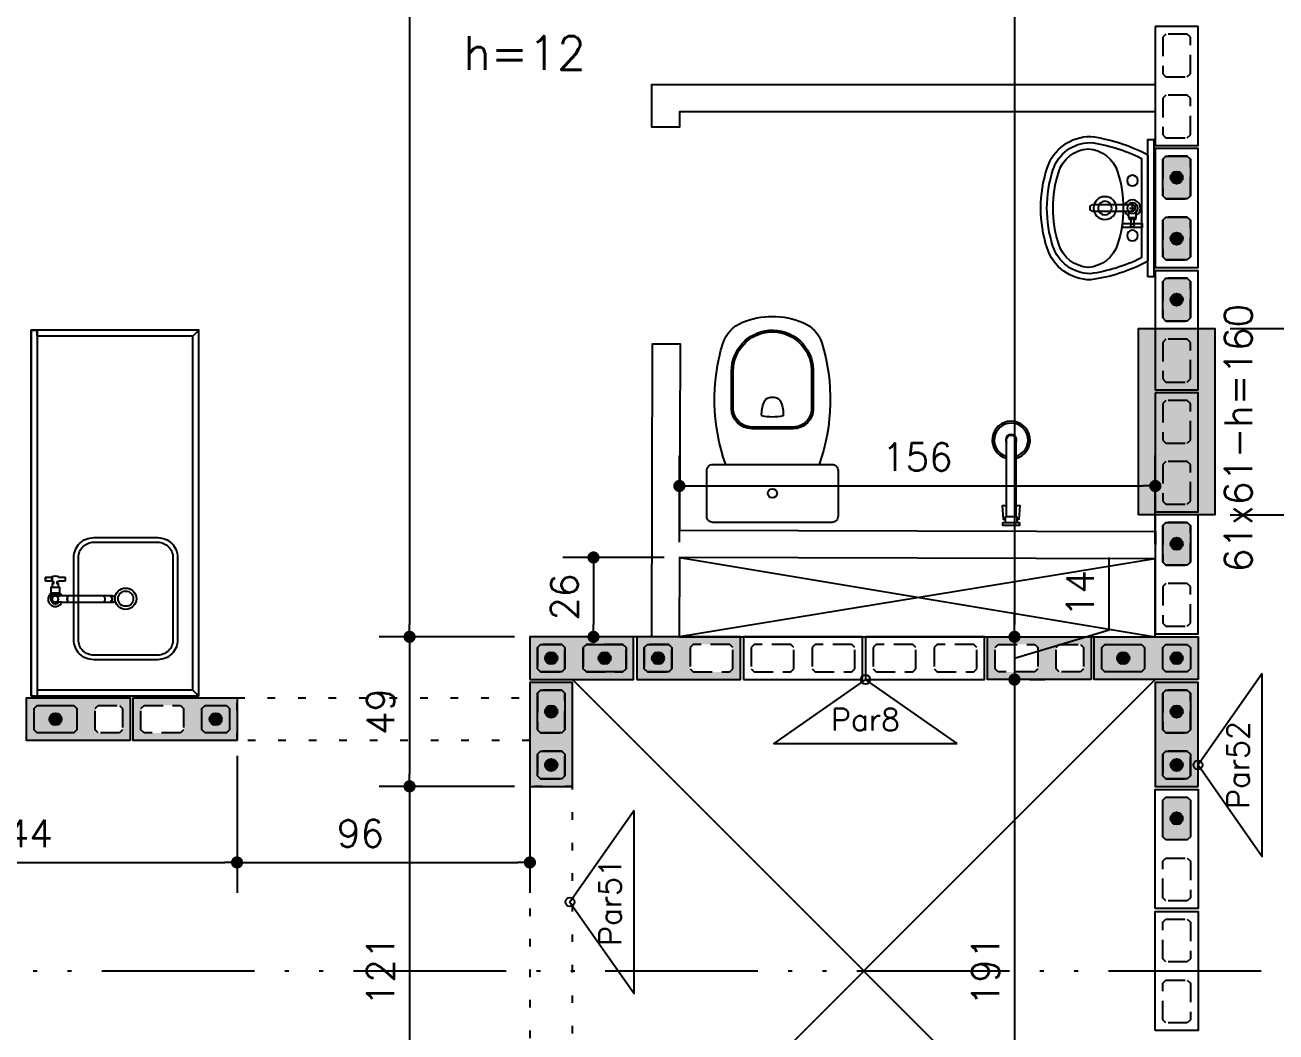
# Model space of a CAD drawing. Extents: x -14651 to 3496, y -7403 to -1290.
# Drawn here: x 2874 to 3284.1, y -6609.1 to -6279.1 of the extents above; entities that cross this region are included whole.
import ezdxf
from ezdxf.enums import TextEntityAlignment as Align

# ---------------------------------------------------------------- set-up
doc = ezdxf.new("R2010")
doc.units = 0
doc.header["$LTSCALE"] = 25
for name, pattern in [('DASHED2', [0.375, 0.25, -0.125]), ('ESTILO_TQS_0002', [0.4, 0.1, -0.3]), ('ESTILO_TQS_0004', [3.3, 2, -0.4, 0.05, -0.4, 0.05, -0.4])]:
    doc.linetypes.add(name, pattern=pattern)
for name, color, linetype in [('213', 252, 'Continuous'), ('241', 2, 'Continuous'), ('247', 50, 'Continuous'), ('248', 100, 'Continuous'), ('ABERTURAS', 53, 'Continuous'), ('ALVENARIA NÃO ESTRUTURAL', 242, 'Continuous'), ('Arranque', 14, 'Continuous'), ('COTA', 1, 'Continuous'), ('EIXOS', 1, 'ESTILO_TQS_0004'), ('FERRO', 5, 'Continuous'), ('L-D', 2, 'Continuous'), ('Linha_fina', 1, 'Continuous'), ('Pena_1', 1, 'Continuous'), ('Pena_2', 2, 'Continuous'), ('PORTA', 3, 'ESTILO_TQS_0002'), ('PROJ', 252, 'Continuous'), ('TJANELA', 2, 'Continuous')]:
    doc.layers.add(name, color=color, linetype=linetype)
doc.styles.add('COTA', font='romans.shx')
doc.styles.get("Standard").update_dxf_attribs({"font": 'romans.shx'})
doc.styles.add('Texto1', font='romans.shx', dxfattribs={"height": 9})
doc.dimstyles.new('forma', dxfattribs={"dimscale": 5, "dimtxt": 1.8, "dimasz": 0.8, "dimexe": 2, "dimexo": 1, "dimgap": 1, "dimtad": 1, "dimdec": 1, "dimzin": 9, "dimtxsty": 'COTA', "dimblk1": 'DOT', "dimblk2": 'DOT', "dimsah": 1, "dimcen": 0, "dimdle": 1, "dimclrd": 256, "dimclre": 256, "dimclrt": 2, "dimadec": 0, "dimazin": 0, "dimtfac": 1, "dimtdec": 0, "dimtmove": 0, "dimatfit": 3, "dimfxl": 1, "dimtolj": 1, "dimtzin": 0, "dimarcsym": 0})

# ---------------------------------------------------------------- blocks, each defined once
blk = doc.blocks.new('P3515')
at = {"layer": '248'}
h = blk.add_hatch(color=100, dxfattribs=at)
h.paths.add_polyline_path([(17, 7), (-17, 7), (-17, -7), (17, -7)])
h.paths.add_polyline_path([(-5.5, -3.5), (-6.5, -4.5), (-13.5, -4.5), (-14.5, -3.5), (-14.5, 3.5), (-13.5, 4.5), (-6.5, 4.5), (-5.5, 3.5)], flags=16)
h.paths.add_polyline_path([(0.5, 3.5), (1.5, 4.5), (13.5, 4.5), (14.5, 3.5), (14.5, -3.5), (13.5, -4.5), (1.5, -4.5), (0.5, -3.5)], flags=16)
blk.add_lwpolyline([(-17, -7), (17, -7), (17, 7), (-17, 7), (-17, -7)])
at = {"color": 1, "linetype": 'DASHED2'}
for points in [[(-14.5, -3.5), (-13.5, -4.5), (-6.5, -4.5), (-5.5, -3.5), (-5.5, 3.5), (-6.5, 4.5), (-13.5, 4.5), (-14.5, 3.5), (-14.5, -3.5)], [(0.5, -3.5), (1.5, -4.5), (13.5, -4.5), (14.5, -3.5), (14.5, 3.5), (13.5, 4.5), (1.5, 4.5), (0.5, 3.5), (0.5, -3.5)]]:
    blk.add_lwpolyline(points, dxfattribs=at)
blk = doc.blocks.new('P4015', base_point=(5842102.11612, -8124149.02973))
blk.add_lwpolyline([(5842082.61612, -8124156.02973), (5842121.61612, -8124156.02973), (5842121.61612, -8124142.02973), (5842082.61612, -8124142.02973), (5842082.61612, -8124156.02973)])
at = {"color": 1, "linetype": 'DASHED2'}
for points in [[(5842085.11612, -8124152.52973), (5842086.11612, -8124153.52973), (5842098.11612, -8124153.52973), (5842099.11612, -8124152.52973), (5842099.11612, -8124145.52973), (5842098.11612, -8124144.52973), (5842086.11612, -8124144.52973), (5842085.11612, -8124145.52973), (5842085.11612, -8124152.52973)], [(5842105.11612, -8124152.52973), (5842106.11612, -8124153.52973), (5842118.11612, -8124153.52973), (5842119.11612, -8124152.52973), (5842119.11612, -8124145.52973), (5842118.11612, -8124144.52973), (5842106.11612, -8124144.52973), (5842105.11612, -8124145.52973), (5842105.11612, -8124152.52973)]]:
    blk.add_lwpolyline(points, dxfattribs=at)
blk = doc.blocks.new('GR-1409')
at = {"layer": '213'}
h = blk.add_hatch(color=256, dxfattribs=at)
h.paths.add_polyline_path([(-6, 4.5), (-7, 3.5), (-7, -3.5), (-6, -4.5), (6, -4.5), (7, -3.5), (7, 3.5), (6, 4.5)])
h.paths.add_polyline_path([(-2, 0, 1), (2, 0, 1)], flags=16)
at = {"layer": 'Arranque'}
blk.add_hatch(color=256, dxfattribs=at).paths.add_polyline_path([(-2, 0, 1), (2, 0, 1)])
at = {"layer": '213'}
blk.add_lwpolyline([(-7, 3.5), (-6, 4.5), (6, 4.5), (7, 3.5), (7, -3.5), (6, -4.5), (-6, -4.5), (-7, -3.5), (-7, 3.5)], dxfattribs=at)
at = {"layer": 'FERRO', "linetype": 'Continuous'}
blk.add_circle((0, 0), 2, dxfattribs=at)
blk = doc.blocks.new('GR-0909')
at = {"layer": '213'}
h = blk.add_hatch(color=256, dxfattribs=at)
h.paths.add_polyline_path([(3.5, -4.5), (4.5, -3.5), (4.500001, 3.5), (3.500001, 4.5), (-3.499999, 4.5), (-4.499999, 3.5), (-4.5, -3.5), (-3.5, -4.5)])
h.paths.add_polyline_path([(-2, 0, -1), (2, 0, -1)], flags=16)
at = {"layer": 'Arranque'}
blk.add_hatch(color=256, dxfattribs=at).paths.add_polyline_path([(2, 0, 1), (-2, 0, 1)])
at = {"layer": '213'}
blk.add_lwpolyline([(3.500001, 4.5), (4.500001, 3.5), (4.5, -3.5), (3.5, -4.5), (-3.5, -4.5), (-4.5, -3.5), (-4.499999, 3.5), (-3.499999, 4.5), (3.500001, 4.5)], dxfattribs=at)
at = {"layer": 'FERRO', "linetype": 'Continuous'}
blk.add_circle((0, 0), 2, dxfattribs=at)
blk = doc.blocks.new('_IDNPAR_2')
at = {"color": 3}
blk.add_lwpolyline([(1, -0.7), (0, 0), (-1, -0.7)], close=True, dxfattribs=at)
blk.add_circle((0, 0), 0.05, dxfattribs=at)
at = {"layer": '247', "color": 2, "style": 'COTA', "flags": 8}
blk.add_attdef('ID', text='', height=0.24, dxfattribs=at).set_placement((0, -0.438), align=Align.MIDDLE_CENTER)
blk = doc.blocks.new('_Dot')
at = {"color": 0, "linetype": 'ByBlock', "lineweight": -2}
blk.add_line((-0.5, 0), (-1, 0), dxfattribs=at)
at = {"color": 0, "linetype": 'ByBlock', "const_width": 0.5}
blk.add_lwpolyline([(-0.25, 0, 1), (0.25, 0, 1)], format="xyb", close=True, dxfattribs=at)
blk = doc.blocks.new('*D86')
at = {"layer": 'COTA', "lineweight": -2, "transparency": 16777216}
for p, q in [((3263.52, -6014.6), (3344.62, -6014.6)), ((3334.62, -6018.6), (3334.62, -6374.6)), ((3269.02, -6378.6), (3344.62, -6378.6))]:
    blk.add_line(p, q, dxfattribs=at)
at = {"layer": 'Defpoints', "color": 0, "transparency": 16777216}
for p in [(3258.52, -6014.6), (3264.02, -6378.6), (3334.62, -6378.6)]:
    blk.add_point(p, dxfattribs=at)
at = {"layer": 'COTA', "lineweight": -2, "transparency": 16777216, "xscale": 4, "yscale": 4, "zscale": 4}
for p, rotation in [((3334.62, -6014.6), 90), ((3334.62, -6378.6), 270)]:
    blk.add_blockref('_Dot', p, dxfattribs=dict(at, rotation=rotation))
at = {"layer": 'COTA', "color": 2, "transparency": 16777216, "insert": (3325.12, -6196.6), "char_height": 9, "attachment_point": 5, "rotation": 90, "style": 'COTA'}
blk.add_mtext('\\A1;364 ', dxfattribs=at)
blk = doc.blocks.new('*D87')
at = {"layer": 'COTA', "lineweight": -2, "transparency": 16777216}
for p, q in [((3269.02, -6378.6), (3344.62, -6378.6)), ((3334.62, -6382.6), (3334.62, -6435.6)), ((3269.02, -6439.6), (3344.62, -6439.6))]:
    blk.add_line(p, q, dxfattribs=at)
at = {"layer": 'Defpoints', "color": 0, "transparency": 16777216}
for p in [(3264.02, -6378.6), (3264.02, -6439.6), (3334.62, -6439.6)]:
    blk.add_point(p, dxfattribs=at)
at = {"layer": 'COTA', "lineweight": -2, "transparency": 16777216, "xscale": 4, "yscale": 4, "zscale": 4}
for p, rotation in [((3334.62, -6378.6), 90), ((3334.62, -6439.6), 270)]:
    blk.add_blockref('_Dot', p, dxfattribs=dict(at, rotation=rotation))
at = {"layer": 'COTA', "color": 2, "transparency": 16777216, "insert": (3325.12, -6409.1), "char_height": 9, "attachment_point": 5, "rotation": 90, "style": 'COTA'}
blk.add_mtext('\\A1;61 ', dxfattribs=at)
blk = doc.blocks.new('*D88')
at = {"layer": 'COTA', "lineweight": -2, "transparency": 16777216}
for p, q in [((3269.02, -6439.6), (3344.62, -6439.6)), ((3334.62, -6443.6), (3334.62, -6734.6)), ((3269.02, -6738.6), (3344.62, -6738.6))]:
    blk.add_line(p, q, dxfattribs=at)
at = {"layer": 'Defpoints', "color": 0, "transparency": 16777216}
for p in [(3264.02, -6439.6), (3264.02, -6738.6), (3334.62, -6738.6)]:
    blk.add_point(p, dxfattribs=at)
at = {"layer": 'COTA', "lineweight": -2, "transparency": 16777216, "xscale": 4, "yscale": 4, "zscale": 4}
for p, rotation in [((3334.62, -6439.6), 90), ((3334.62, -6738.6), 270)]:
    blk.add_blockref('_Dot', p, dxfattribs=dict(at, rotation=rotation))
at = {"layer": 'COTA', "color": 2, "transparency": 16777216, "insert": (3325.12, -6589.1), "char_height": 9, "attachment_point": 5, "rotation": 90, "style": 'COTA'}
blk.add_mtext('\\A1;299 ', dxfattribs=at)
blk = doc.blocks.new('*D117')
at = {"layer": 'COTA', "lineweight": -2, "transparency": 16777216}
for p, q in [((3263.52, -6014.6), (3401.7, -6014.6)), ((3391.7, -6018.6), (3391.7, -7159.6)), ((3263.52, -7163.6), (3401.7, -7163.6))]:
    blk.add_line(p, q, dxfattribs=at)
at = {"layer": 'Defpoints', "color": 0, "transparency": 16777216}
for p in [(3258.52, -6014.6), (3258.52, -7163.6), (3391.7, -7163.6)]:
    blk.add_point(p, dxfattribs=at)
at = {"layer": 'COTA', "lineweight": -2, "transparency": 16777216, "xscale": 4, "yscale": 4, "zscale": 4}
for p, rotation in [((3391.7, -6014.6), 90), ((3391.7, -7163.6), 270)]:
    blk.add_blockref('_Dot', p, dxfattribs=dict(at, rotation=rotation))
at = {"layer": 'COTA', "color": 2, "transparency": 16777216, "insert": (3382.2, -6589.1), "char_height": 9, "attachment_point": 5, "rotation": 90, "style": 'COTA'}
blk.add_mtext('\\A1;1149 ', dxfattribs=at)
blk = doc.blocks.new('*D191')
at = {"layer": 'COTA', "lineweight": -2, "transparency": 16777216}
for p, q in [((2799.52, -6518.6), (2799.52, -6563.54)), ((2943.52, -6518.6), (2943.52, -6563.54)), ((2803.52, -6553.54), (2939.52, -6553.54))]:
    blk.add_line(p, q, dxfattribs=at)
at = {"layer": 'Defpoints', "color": 0, "transparency": 16777216}
for p in [(2799.52, -6513.6), (2943.52, -6513.6), (2943.52, -6553.54)]:
    blk.add_point(p, dxfattribs=at)
at = {"layer": 'COTA', "lineweight": -2, "transparency": 16777216, "xscale": 4, "yscale": 4, "zscale": 4, "rotation": 180}
blk.add_blockref('_Dot', (2799.52, -6553.54), dxfattribs=at)
at = {"layer": 'COTA', "lineweight": -2, "transparency": 16777216, "xscale": 4, "yscale": 4, "zscale": 4}
blk.add_blockref('_Dot', (2943.52, -6553.54), dxfattribs=at)
at = {"layer": 'COTA', "color": 2, "transparency": 16777216, "insert": (2871.52, -6544.04), "char_height": 9, "attachment_point": 5, "style": 'COTA'}
blk.add_mtext('\\A1;144 ', dxfattribs=at)
blk = doc.blocks.new('*D192')
at = {"layer": 'COTA', "lineweight": -2, "transparency": 16777216}
for p, q in [((2943.52, -6518.6), (2943.52, -6563.54)), ((3039.52, -6526.6), (3039.52, -6563.54)), ((2947.52, -6553.54), (3035.52, -6553.54))]:
    blk.add_line(p, q, dxfattribs=at)
at = {"layer": 'Defpoints', "color": 0, "transparency": 16777216}
for p in [(2943.52, -6513.6), (3039.52, -6521.6), (3039.52, -6553.54)]:
    blk.add_point(p, dxfattribs=at)
at = {"layer": 'COTA', "lineweight": -2, "transparency": 16777216, "xscale": 4, "yscale": 4, "zscale": 4, "rotation": 180}
blk.add_blockref('_Dot', (2943.52, -6553.54), dxfattribs=at)
at = {"layer": 'COTA', "lineweight": -2, "transparency": 16777216, "xscale": 4, "yscale": 4, "zscale": 4}
blk.add_blockref('_Dot', (3039.52, -6553.54), dxfattribs=at)
at = {"layer": 'COTA', "color": 2, "transparency": 16777216, "insert": (2983.98, -6544.04), "char_height": 9, "attachment_point": 5, "style": 'COTA'}
blk.add_mtext('\\A1;96 ', dxfattribs=at)
blk = doc.blocks.new('*D225')
at = {"layer": 'COTA', "lineweight": -2, "transparency": 16777216}
for p, q in [((3185.02, -6028.6), (3208.36, -6028.6)), ((3198.36, -6032.6), (3198.36, -6475.6)), ((3185.02, -6479.6), (3208.36, -6479.6))]:
    blk.add_line(p, q, dxfattribs=at)
at = {"layer": 'Defpoints', "color": 0, "transparency": 16777216}
for p in [(3180.02, -6028.6), (3180.02, -6479.6), (3198.36, -6479.6)]:
    blk.add_point(p, dxfattribs=at)
at = {"layer": 'COTA', "lineweight": -2, "transparency": 16777216, "xscale": 4, "yscale": 4, "zscale": 4}
for p, rotation in [((3198.36, -6028.6), 90), ((3198.36, -6479.6), 270)]:
    blk.add_blockref('_Dot', p, dxfattribs=dict(at, rotation=rotation))
at = {"layer": 'COTA', "color": 2, "transparency": 16777216, "insert": (3188.86, -6254.1), "char_height": 9, "attachment_point": 5, "rotation": 90, "style": 'COTA'}
blk.add_mtext('\\A1;451 ', dxfattribs=at)
blk = doc.blocks.new('*D226')
at = {"layer": 'COTA', "lineweight": -2, "transparency": 16777216}
for p, q in [((3229.36, -6477.3), (3229.36, -6453.58)), ((3198.36, -6475.6), (3198.36, -6471.6)), ((3198.36, -6486.6), (3229.36, -6477.3)), ((3185.02, -6479.6), (3208.36, -6479.6)), ((3198.36, -6479.6), (3198.36, -6493.6)), ((3198.36, -6479.6), (3198.36, -6493.6)), ((3203.36, -6493.6), (3208.36, -6493.6)), ((3198.36, -6497.6), (3198.36, -6501.6))]:
    blk.add_line(p, q, dxfattribs=at)
at = {"layer": 'Defpoints', "color": 0, "transparency": 16777216}
for p in [(3180.02, -6479.6), (3198.36, -6493.6), (3198.36, -6493.6)]:
    blk.add_point(p, dxfattribs=at)
at = {"layer": 'COTA', "lineweight": -2, "transparency": 16777216, "xscale": 4, "yscale": 4, "zscale": 4}
for p, rotation in [((3198.36, -6479.6), 270), ((3198.36, -6493.6), 90)]:
    blk.add_blockref('_Dot', p, dxfattribs=dict(at, rotation=rotation))
at = {"layer": 'COTA', "color": 2, "transparency": 16777216, "insert": (3219.86, -6465.44), "char_height": 9, "attachment_point": 5, "rotation": 90, "style": 'COTA'}
blk.add_mtext('\\A1;14 ', dxfattribs=at)
blk = doc.blocks.new('*D227')
at = {"layer": 'COTA', "lineweight": -2, "transparency": 16777216}
for p, q in [((3203.36, -6493.6), (3208.36, -6493.6)), ((3198.36, -6497.6), (3198.36, -6680.6)), ((3203.36, -6684.6), (3208.36, -6684.6))]:
    blk.add_line(p, q, dxfattribs=at)
at = {"layer": 'Defpoints', "color": 0, "transparency": 16777216}
for p in [(3198.36, -6493.6), (3198.36, -6684.6), (3198.36, -6684.6)]:
    blk.add_point(p, dxfattribs=at)
at = {"layer": 'COTA', "lineweight": -2, "transparency": 16777216, "xscale": 4, "yscale": 4, "zscale": 4}
for p, rotation in [((3198.36, -6493.6), 90), ((3198.36, -6684.6), 270)]:
    blk.add_blockref('_Dot', p, dxfattribs=dict(at, rotation=rotation))
at = {"layer": 'COTA', "color": 2, "transparency": 16777216, "insert": (3188.86, -6589.1), "char_height": 9, "attachment_point": 5, "rotation": 90, "style": 'COTA'}
blk.add_mtext('\\A1;191 ', dxfattribs=at)
blk = doc.blocks.new('*D230')
at = {"layer": 'COTA', "lineweight": -2, "transparency": 16777216}
for p, q in [((3028.52, -6028.6), (2990.07, -6028.6)), ((3000.07, -6032.6), (3000.07, -6475.6)), ((3034.52, -6479.6), (2990.07, -6479.6))]:
    blk.add_line(p, q, dxfattribs=at)
at = {"layer": 'Defpoints', "color": 0, "transparency": 16777216}
for p in [(3033.52, -6028.6), (3000.07, -6479.6), (3039.52, -6479.6)]:
    blk.add_point(p, dxfattribs=at)
at = {"layer": 'COTA', "lineweight": -2, "transparency": 16777216, "xscale": 4, "yscale": 4, "zscale": 4}
for p, rotation in [((3000.07, -6028.6), 90), ((3000.07, -6479.6), 270)]:
    blk.add_blockref('_Dot', p, dxfattribs=dict(at, rotation=rotation))
at = {"layer": 'COTA', "color": 2, "transparency": 16777216, "insert": (2990.57, -6254.1), "char_height": 9, "attachment_point": 5, "rotation": 90, "style": 'COTA'}
blk.add_mtext('\\A1;451 ', dxfattribs=at)
blk = doc.blocks.new('*D231')
at = {"layer": 'COTA', "lineweight": -2, "transparency": 16777216}
for p, q in [((3034.52, -6479.6), (2990.07, -6479.6)), ((3000.07, -6483.6), (3000.07, -6524.6)), ((3034.52, -6528.6), (2990.07, -6528.6))]:
    blk.add_line(p, q, dxfattribs=at)
at = {"layer": 'Defpoints', "color": 0, "transparency": 16777216}
for p in [(3039.52, -6479.6), (3000.07, -6528.6), (3039.52, -6528.6)]:
    blk.add_point(p, dxfattribs=at)
at = {"layer": 'COTA', "lineweight": -2, "transparency": 16777216, "xscale": 4, "yscale": 4, "zscale": 4}
for p, rotation in [((3000.07, -6479.6), 90), ((3000.07, -6528.6), 270)]:
    blk.add_blockref('_Dot', p, dxfattribs=dict(at, rotation=rotation))
at = {"layer": 'COTA', "color": 2, "transparency": 16777216, "insert": (2990.57, -6504.1), "char_height": 9, "attachment_point": 5, "rotation": 90, "style": 'COTA'}
blk.add_mtext('\\A1;49 ', dxfattribs=at)
blk = doc.blocks.new('*D232')
at = {"layer": 'COTA', "lineweight": -2, "transparency": 16777216}
for p, q in [((3034.52, -6528.6), (2990.07, -6528.6)), ((3000.07, -6532.6), (3000.07, -6645.6)), ((3034.52, -6649.6), (2990.07, -6649.6))]:
    blk.add_line(p, q, dxfattribs=at)
at = {"layer": 'Defpoints', "color": 0, "transparency": 16777216}
for p in [(3039.52, -6528.6), (3000.07, -6649.6), (3039.52, -6649.6)]:
    blk.add_point(p, dxfattribs=at)
at = {"layer": 'COTA', "lineweight": -2, "transparency": 16777216, "xscale": 4, "yscale": 4, "zscale": 4}
for p, rotation in [((3000.07, -6528.6), 90), ((3000.07, -6649.6), 270)]:
    blk.add_blockref('_Dot', p, dxfattribs=dict(at, rotation=rotation))
at = {"layer": 'COTA', "color": 2, "transparency": 16777216, "insert": (2990.57, -6589.1), "char_height": 9, "attachment_point": 5, "rotation": 90, "style": 'COTA'}
blk.add_mtext('\\A1;121 ', dxfattribs=at)
blk = doc.blocks.new('XREF-MC41-BAS-PLN-AMO-FINAIS-05.06$0$CUBA03')
at = {"layer": 'PROJ'}
for p, q in [((0, -0.06), (0, -0.04)), ((-0.01, -0.05), (0.01, -0.05))]:
    blk.add_line(p, q, dxfattribs=at)
for points in [[(-0.1306, -0.3297, 0.077416), (0, -0.35, 0.077416), (0.1306, -0.3297, 0.326333), (0.235, -0.1868, 0.08687), (0.1764, -0.0027, 0.279276), (0.172, 0), (-0.172, 0, 0.279276), (-0.1764, -0.0027, 0.08687), (-0.235, -0.1868, 0.326333)], [(0.215, -0.1881, 0.080556), (0.1642, -0.0228, 0.285352), (0.1597, -0.02), (-0.1597, -0.02, 0.285352), (-0.1642, -0.0228, 0.080556), (-0.215, -0.1881, 0.323537), (-0.1245, -0.3106, 0.077416), (0, -0.33, 0.077416), (0.1245, -0.3106, 0.323537)], [(0.1185, -0.0985, 0.077416), (0, -0.08, 0.077416), (-0.1185, -0.0985, 0.305715), (-0.1947, -0.195, 0.305715), (-0.1185, -0.2915, 0.077416), (0, -0.31, 0.077416), (0.1185, -0.2915, 0.305715), (0.1947, -0.195, 0.305715)]]:
    blk.add_lwpolyline(points, format="xyb", close=True, dxfattribs=at)
for centre, radius in [((-0.09, -0.05), 0.0175), ((0, -0.05), 0.0175), ((0.09, -0.05), 0.0175), ((0, -0.14), 0.0375), ((0, -0.14), 0.0225)]:
    blk.add_circle(centre, radius, dxfattribs=at)
blk = doc.blocks.new('proj-terreo-1')
at = {"layer": 'ALVENARIA NÃO ESTRUTURAL'}
for points in [[(4968.41, 1043.37), (4812.41, 1043.37), (4812.41, 1038.37), (4803.41, 1038.37), (4803.41, 1052.37), (4968.41, 1052.37)], [(4812.44, 906.37), (4968.43, 905.92), (4968.41, 896.92), (4812.41, 897.37), (4812.33, 871.37), (4803.33, 871.4), (4803.61, 967.4), (4812.61, 967.37)]]:
    blk.add_lwpolyline(points, close=True, dxfattribs=at)
at = {"layer": 'Pena_1'}
for p, q in [((4968.41, 896.92), (4812.33, 871.37)), ((4812.41, 897.37), (4968.41, 871.37))]:
    blk.add_line(p, q, dxfattribs=at)
at = {"layer": 'Pena_2'}
blk.add_lwpolyline([(4812.41, 897.37), (4812.33, 871.37), (4968.41, 871.37), (4968.41, 896.92), (4812.41, 897.37)], dxfattribs=at)
at = {"layer": 'PROJ'}
for p, q in [((4604.64, 890.83), (4604.64, 889.72)), ((4609.33, 887.59), (4606.37, 887.59)), ((4609.35, 885.58), (4606.35, 885.58)), ((4606.35, 885.58), (4606.35, 883.78)), ((4606.35, 883.78), (4606.35, 883.78)), ((4606.65, 885.68), (4606.65, 885.58)), ((4607.85, 884.78), (4607.87, 884.78)), ((4607.88, 882.68), (4607.85, 882.68)), ((4607.87, 884.78), (4607.92, 884.78)), ((4607.92, 882.68), (4607.88, 882.68)), ((4609.05, 885.58), (4609.05, 885.68)), ((4609.35, 884.78), (4609.35, 885.58))]:
    blk.add_line(p, q, dxfattribs=at)
for points in [[(4965.91, 989.37), (4965.91, 1034.37), (4967.91, 1034.37), (4967.91, 989.37)], [(4606.59, 890.92), (4606.6, 890.9), (4606.61, 890.88), (4606.62, 890.86), (4606.64, 890.83), (4606.65, 890.8), (4606.67, 890.77), (4606.68, 890.73), (4606.7, 890.69), (4606.7, 890.66), (4606.71, 890.63), (4606.72, 890.6), (4606.72, 890.58), (4606.73, 890.55), (4606.73, 890.53), (4606.74, 890.5), (4606.74, 890.47), (4606.74, 890.44), (4606.74, 890.41), (4606.74, 890.39), (4606.74, 890.36), (4606.74, 890.33), (4606.73, 890.29), (4606.72, 890.25), (4606.72, 890.21), (4606.71, 890.18), (4606.69, 890.14), (4606.68, 890.11), (4606.67, 890.07), (4606.65, 890.04), (4606.64, 890.01), (4606.63, 889.98), (4606.62, 889.96), (4606.6, 889.94), (4606.6, 889.92), (4606.59, 889.91), (4606.6, 889.91), (4606.61, 889.9), (4606.63, 889.89), (4606.64, 889.88), (4606.66, 889.87), (4606.67, 889.86), (4606.68, 889.85), (4606.68, 889.83), (4606.69, 889.81), (4606.71, 889.86), (4606.73, 889.92), (4606.75, 889.99), (4606.78, 890.07), (4606.8, 890.16), (4606.82, 890.25), (4606.83, 890.34), (4606.83, 890.43), (4606.82, 890.51), (4606.82, 890.58), (4606.81, 890.63), (4606.8, 890.69), (4606.78, 890.74), (4606.77, 890.79), (4606.75, 890.85), (4606.73, 890.92), (4606.7, 890.98), (4606.68, 891.03), (4606.67, 891.04), (4606.68, 891.03), (4606.69, 891.01), (4606.7, 890.99), (4606.71, 890.97), (4606.72, 890.94), (4606.73, 890.91), (4606.74, 890.87), (4606.76, 890.83), (4606.77, 890.79), (4606.78, 890.74), (4606.8, 890.69), (4606.81, 890.63), (4606.81, 890.6), (4606.82, 890.56), (4606.82, 890.53), (4606.83, 890.49), (4606.83, 890.45), (4606.83, 890.41), (4606.83, 890.37), (4606.82, 890.32), (4606.82, 890.27), (4606.81, 890.22), (4606.8, 890.18), (4606.79, 890.13), (4606.78, 890.09), (4606.77, 890.05), (4606.76, 890.01), (4606.75, 889.97), (4606.73, 889.93), (4606.72, 889.9), (4606.71, 889.87), (4606.7, 889.85), (4606.69, 889.83), (4606.69, 889.82), (4606.67, 889.86), (4606.63, 889.9), (4606.59, 889.91), (4606.61, 889.95), (4606.63, 889.99), (4606.66, 890.06), (4606.69, 890.12), (4606.71, 890.2), (4606.73, 890.27), (4606.74, 890.34), (4606.74, 890.4), (4606.74, 890.46), (4606.74, 890.51), (4606.73, 890.58), (4606.71, 890.64), (4606.69, 890.71), (4606.66, 890.78), (4606.63, 890.84), (4606.6, 890.9)], [(4606.6, 890.78), (4606.61, 890.76), (4606.62, 890.74), (4606.63, 890.72), (4606.65, 890.69), (4606.66, 890.66), (4606.68, 890.63), (4606.69, 890.59), (4606.71, 890.55), (4606.71, 890.52), (4606.72, 890.49), (4606.73, 890.46), (4606.73, 890.44), (4606.74, 890.41), (4606.74, 890.39), (4606.75, 890.36), (4606.75, 890.33), (4606.75, 890.3), (4606.75, 890.27), (4606.75, 890.25), (4606.75, 890.22), (4606.75, 890.19), (4606.74, 890.15), (4606.73, 890.11), (4606.73, 890.07), (4606.72, 890.04), (4606.7, 890), (4606.69, 889.97), (4606.68, 889.93), (4606.66, 889.9), (4606.65, 889.87), (4606.64, 889.84), (4606.62, 889.82), (4606.61, 889.8), (4606.61, 889.78), (4606.6, 889.77), (4606.61, 889.76), (4606.62, 889.76), (4606.64, 889.75), (4606.65, 889.74), (4606.67, 889.73), (4606.68, 889.72), (4606.69, 889.71), (4606.69, 889.69), (4606.7, 889.67), (4606.72, 889.72), (4606.74, 889.78), (4606.76, 889.85), (4606.79, 889.93), (4606.81, 890.02), (4606.83, 890.11), (4606.84, 890.2), (4606.84, 890.29), (4606.83, 890.37), (4606.83, 890.44), (4606.82, 890.49), (4606.81, 890.55), (4606.79, 890.6), (4606.78, 890.65), (4606.76, 890.71), (4606.74, 890.78), (4606.71, 890.84), (4606.69, 890.89), (4606.68, 890.9), (4606.69, 890.89), (4606.7, 890.87), (4606.71, 890.85), (4606.72, 890.83), (4606.73, 890.8), (4606.74, 890.76), (4606.75, 890.73), (4606.77, 890.69), (4606.78, 890.65), (4606.79, 890.6), (4606.81, 890.55), (4606.82, 890.49), (4606.82, 890.46), (4606.83, 890.42), (4606.83, 890.39), (4606.83, 890.35), (4606.84, 890.31), (4606.84, 890.27), (4606.84, 890.23), (4606.83, 890.18), (4606.83, 890.13), (4606.82, 890.08), (4606.81, 890.04), (4606.8, 889.99), (4606.79, 889.95), (4606.78, 889.91), (4606.77, 889.87), (4606.76, 889.83), (4606.74, 889.79), (4606.73, 889.76), (4606.72, 889.73), (4606.71, 889.71), (4606.7, 889.69), (4606.7, 889.68), (4606.68, 889.72), (4606.64, 889.76), (4606.6, 889.77), (4606.62, 889.81), (4606.64, 889.85), (4606.67, 889.91), (4606.7, 889.98), (4606.72, 890.05), (4606.74, 890.13), (4606.75, 890.2), (4606.75, 890.26), (4606.75, 890.32), (4606.75, 890.37), (4606.74, 890.44), (4606.72, 890.5), (4606.7, 890.57), (4606.67, 890.64), (4606.64, 890.7), (4606.61, 890.76)], [(4611.92, 884.69), (4611.89, 884.63), (4611.87, 884.55), (4611.85, 884.48), (4611.83, 884.42), (4611.82, 884.36), (4611.81, 884.3), (4611.8, 884.23), (4611.79, 884.15), (4611.78, 884.07), (4611.78, 883.99), (4611.77, 883.91), (4611.77, 883.82), (4611.77, 883.73), (4611.77, 883.64), (4611.77, 883.56), (4611.78, 883.47), (4611.78, 883.39), (4611.79, 883.31), (4611.8, 883.24), (4611.81, 883.17), (4611.82, 883.1), (4611.83, 883.04), (4611.85, 882.99), (4611.87, 882.91), (4611.89, 882.83), (4611.92, 882.77), (4611.95, 882.73), (4611.99, 882.69), (4612, 882.69), (4611.99, 882.7), (4611.97, 882.71), (4611.96, 882.72), (4611.94, 882.74), (4611.93, 882.76), (4611.92, 882.79), (4611.9, 882.82), (4611.89, 882.85), (4611.87, 882.89), (4611.86, 882.94), (4611.85, 882.99), (4611.83, 883.04), (4611.82, 883.1), (4611.81, 883.17), (4611.8, 883.24), (4611.79, 883.31), (4611.78, 883.39), (4611.78, 883.47), (4611.77, 883.56), (4611.77, 883.64), (4611.77, 883.73), (4611.77, 883.82), (4611.77, 883.91), (4611.78, 883.99), (4611.78, 884.07), (4611.79, 884.15), (4611.8, 884.23), (4611.81, 884.3), (4611.82, 884.36), (4611.83, 884.42), (4611.85, 884.48), (4611.86, 884.53), (4611.87, 884.57), (4611.89, 884.61), (4611.9, 884.65), (4611.92, 884.68), (4611.93, 884.7), (4611.94, 884.72), (4611.96, 884.74), (4611.97, 884.76), (4612, 884.78), (4612.02, 884.78), (4611.99, 884.77), (4611.95, 884.73)]]:
    blk.add_lwpolyline(points, close=True, dxfattribs=at)
for points in [[(4961.43, 1006.75), (4961.43, 1008.2), (4961.98, 1008.2), (4961.98, 1008.75), (4962.18, 1008.75), (4962.18, 1009.54, 1.408938), (4958.42, 1012.9), (4947.95, 1012.91, 0.999996), (4947.95, 1010.85), (4958.42, 1010.85, 0.168827), (4959.59, 1009.54), (4959.59, 1008.75), (4959.8, 1008.75), (4959.8, 1008.2), (4960.35, 1008.2), (4960.35, 1006.75), (4957.54, 1006.75), (4957.54, 1005.67), (4964.24, 1005.67), (4964.24, 1006.75), (4961.44, 1006.75)], [(4830.07, 946.21), (4830.07, 958.48, -0.391339), (4841.91, 971.28, -0.428002), (4855.74, 958.88), (4855.74, 946.21, -0.416278), (4849.67, 940.13), (4836.15, 940.13, -0.413625)], [(4846.42, 943.76, -0.10791), (4839.4, 943.8, -0.124585), (4840.17, 948.26, -0.161338), (4841.05, 949.45, -0.122351), (4842.91, 949.91, -0.122351), (4844.77, 949.45, -0.167944), (4845.64, 948.26, -0.125904), (4846.42, 943.76)], [(4821.41, 921.87), (4821.41, 925.47), (4821.41, 925.87, -0.414214), (4823.41, 927.87), (4862.41, 927.87, -0.414214), (4864.41, 925.87), (4864.41, 910.87, -0.414214), (4862.41, 908.87), (4823.41, 908.87, -0.414214), (4821.41, 910.87)], [(4641.41, 863.87), (4620.41, 863.87, -0.414214), (4613.91, 870.37), (4613.91, 897.37, -0.414214), (4620.41, 903.87), (4641.41, 903.87, -0.414214), (4647.91, 897.37), (4647.91, 870.37, -0.414214)], [(4641.41, 865.37), (4620.41, 865.37, -0.414214), (4615.41, 870.37), (4615.41, 897.37, -0.414214), (4620.41, 902.37), (4641.41, 902.37, -0.414214), (4646.41, 897.37), (4646.41, 870.37, -0.414214)], [(4606.65, 885.68), (4606.65, 885.58), (4606.35, 885.58), (4606.35, 883.76), (4606.35, 883.78), (4606.35, 883.78), (4606.35, 883.61), (4606.39, 883.37), (4606.47, 883.14), (4606.58, 882.92), (4606.73, 882.73), (4606.91, 882.56), (4607.06, 882.45), (4607.28, 882.34), (4607.51, 882.27), (4607.76, 882.23), (4607.85, 882.23), (4608.09, 882.25), (4608.33, 882.31), (4608.56, 882.41), (4608.64, 882.45), (4608.84, 882.6), (4608.93, 882.68), (4607.91, 882.68), (4607.89, 882.68, 0.956818), (4607.9, 884.78), (4607.91, 884.78, 0.005512), (4607.89, 884.78), (4607.92, 884.78), (4609.35, 884.78), (4609.35, 885.58), (4609.05, 885.58), (4609.05, 885.68)]]:
    blk.add_lwpolyline(points, format="xyb", close=True, dxfattribs=at)
for points in [[(4958.42, 1010.85), (4960.91, 1010.85, 0.995421), (4960.91, 1012.9), (4958.42, 1012.9)], [(4827.6, 927.87, -0.160999), (4826.74, 967.77, -0.2149), (4832.91, 974.37, -0.2), (4852.91, 974.37, -0.2149), (4859.08, 967.77, -0.160999), (4858.22, 927.87)], [(4829.51, 946.21), (4829.51, 958.48, -0.391339), (4841.86, 971.84, -0.428196), (4856.3, 958.89), (4856.31, 946.21, -0.416194), (4849.67, 939.57), (4836.15, 939.57, -0.413638), (4829.51, 946.21)], [(4919.61, 910.82), (4919.61, 935.87, -1), (4922.71, 935.87), (4922.71, 910.82)], [(4919.06, 908.87, 0.414214), (4919.26, 909.07), (4919.26, 910.62, -0.414214), (4919.46, 910.82), (4922.86, 910.82), (4923.06, 910.62), (4923.06, 909.07, 0.414214), (4923.26, 908.87)], [(4923.66, 908.87, -0.414214), (4923.86, 908.67), (4923.86, 907.87), (4918.46, 907.87), (4918.46, 908.67, -0.414214), (4918.66, 908.87), (4923.66, 908.87)]]:
    blk.add_lwpolyline(points, format="xyb", dxfattribs=at)
for points in [[(4958.53, 1010.85), (4958.53, 1010.85)], [(4959.59, 1010.76), (4959.59, 1009.54)], [(4962.18, 1009.54), (4962.18, 1010.71)], [(4959.8, 1008.75), (4961.98, 1008.75)], [(4961.43, 1008.2), (4960.35, 1008.2)], [(4961.43, 1006.75), (4960.9, 1006.75), (4960.89, 1006.75), (4960.35, 1006.75)], [(4654.91, 851.87), (4654.91, 971.87), (4599.91, 971.87), (4599.91, 851.87)], [(4599.91, 851.87), (4599.91, 971.87), (4601.91, 971.87), (4601.91, 851.87)], [(4652.91, 969.87), (4601.91, 969.87), (4601.91, 971.87)], [(4654.91, 851.87), (4652.91, 853.87), (4652.91, 969.87), (4654.91, 971.87)], [(4919.26, 909.83), (4918.66, 909.83), (4918.27, 914.4), (4919.61, 914.4)], [(4922.71, 914.4), (4923.98, 914.4), (4923.65, 909.83), (4923.06, 909.83)], [(4609.26, 885.68), (4606.44, 885.68)], [(4610.01, 884.78), (4607.92, 884.78), (4607.84, 884.78), (4607.78, 884.78), (4607.72, 884.77), (4607.67, 884.76), (4607.64, 884.76), (4607.62, 884.75), (4607.6, 884.75), (4607.58, 884.74), (4607.57, 884.74), (4607.56, 884.74), (4607.54, 884.73), (4607.52, 884.73), (4607.5, 884.72), (4607.48, 884.71), (4607.47, 884.71), (4607.45, 884.7), (4607.43, 884.69), (4607.42, 884.69), (4607.39, 884.67), (4607.36, 884.66), (4607.32, 884.64), (4607.29, 884.62), (4607.26, 884.6), (4607.2, 884.56), (4607.15, 884.51), (4607.1, 884.46), (4607.05, 884.41), (4607, 884.35), (4606.96, 884.29), (4606.93, 884.22), (4606.89, 884.15), (4606.86, 884.08), (4606.84, 884.01), (4606.82, 883.93), (4606.81, 883.86), (4606.81, 883.78), (4606.81, 883.71), (4606.81, 883.63), (4606.82, 883.55), (4606.84, 883.48), (4606.86, 883.4), (4606.88, 883.33), (4606.91, 883.26), (4606.95, 883.2), (4606.99, 883.13), (4607.04, 883.07), (4607.09, 883.02), (4607.12, 882.98), (4607.16, 882.94), (4607.18, 882.93), (4607.2, 882.91), (4607.21, 882.9), (4607.23, 882.89), (4607.25, 882.87), (4607.27, 882.86), (4607.3, 882.84), (4607.32, 882.83), (4607.34, 882.82), (4607.37, 882.8), (4607.41, 882.79), (4607.44, 882.77), (4607.52, 882.74), (4607.61, 882.72), (4607.71, 882.7), (4607.81, 882.69), (4607.92, 882.68)], [(4610.01, 882.68), (4607.88, 882.68)], [(4625.82, 884.86), (4625.97, 884.78), (4626.1, 884.68), (4626.21, 884.55), (4626.3, 884.4), (4626.37, 884.23), (4626.41, 884.05), (4626.42, 883.87), (4626.41, 883.69), (4626.37, 883.51), (4626.3, 883.35), (4626.21, 883.2), (4626.1, 883.07), (4625.97, 882.96), (4625.82, 882.89), (4625.82, 882.88)], [(4625.83, 884.72), (4625.97, 884.64), (4626.1, 884.54), (4626.22, 884.41), (4626.31, 884.26), (4626.37, 884.09), (4626.42, 883.91), (4626.43, 883.73), (4626.42, 883.55), (4626.37, 883.37), (4626.31, 883.21), (4626.22, 883.06), (4626.1, 882.93), (4625.97, 882.82), (4625.83, 882.75), (4625.83, 882.74)], [(4652.91, 853.87), (4601.91, 853.87), (4601.91, 851.87)], [(4654.91, 851.87), (4599.91, 851.87)], [(4599.91, 851.87), (4601.91, 851.87)]]:
    blk.add_lwpolyline(points, dxfattribs=at)
blk.add_polyline3d([(4626.55, 884.77, 0), (4625.67, 884.77, 0), (4625.52, 884.78, 0), (4623.27, 884.78, 0), (4610.01, 884.78, 0), (4609.86, 885.05, 0), (4609.67, 885.3, 0), (4609.46, 885.52, 0), (4609.26, 885.68, 0), (4609.33, 885.68, 0), (4609.33, 887.59, 0), (4609.23, 887.69, 0), (4608.95, 887.69, 0), (4608.85, 887.79, 0), (4608.85, 888.7, 0), (4608.46, 888.7, 0), (4608.46, 889.47, 0), (4608.83, 889.47, 0), (4609.02, 889.64, 0), (4609.12, 889.72, 0), (4611.06, 889.72, 0), (4611.16, 889.82, 0), (4611.16, 890.73, 0), (4611.06, 890.83, 0), (4609.13, 890.83, 0), (4609.03, 890.93, 0), (4609.03, 890.98, 0), (4608.93, 891.08, 0), (4608.7, 891.08, 0), (4608.7, 891.18, 0), (4607.94, 891.26, 0), (4607.76, 891.26, 0), (4607, 891.18, 0), (4607, 891.08, 0), (4606.77, 891.08, 0), (4606.67, 890.98, 0), (4606.67, 890.93, 0), (4606.57, 890.83, 0), (4604.64, 890.83, 0), (4604.54, 890.73, 0), (4604.54, 889.82, 0), (4604.64, 889.72, 0), (4606.58, 889.72, 0), (4606.68, 889.64, 0), (4606.87, 889.47, 0), (4607.24, 889.47, 0), (4607.24, 888.7, 0), (4606.85, 888.7, 0), (4606.85, 887.79, 0), (4606.75, 887.69, 0), (4606.47, 887.69, 0), (4606.37, 887.59, 0), (4606.37, 885.68, 0), (4606.44, 885.68, 0), (4606.2, 885.48, 0), (4605.99, 885.26, 0), (4605.81, 885, 0), (4605.66, 884.73, 0), (4605.55, 884.44, 0), (4605.48, 884.14, 0), (4605.45, 883.83, 0), (4605.45, 883.73, 0), (4605.47, 883.42, 0), (4605.52, 883.12, 0), (4605.62, 882.82, 0), (4605.76, 882.55, 0), (4605.93, 882.29, 0), (4606.13, 882.05, 0), (4606.36, 881.84, 0), (4606.62, 881.67, 0), (4606.89, 881.53, 0), (4607.18, 881.42, 0), (4607.49, 881.35, 0), (4607.79, 881.33, 0), (4607.85, 881.33, 0), (4608.16, 881.35, 0), (4608.46, 881.41, 0), (4608.76, 881.5, 0), (4609.04, 881.64, 0), (4609.3, 881.81, 0), (4609.53, 882.01, 0), (4609.74, 882.24, 0), (4609.91, 882.5, 0), (4610.01, 882.68, 0), (4623.27, 882.68, 0), (4625.52, 882.68, 0), (4625.67, 882.7, 0), (4626.55, 882.7, 0), (4626.7, 882.71, 0), (4626.85, 882.76, 0), (4627, 882.84, 0), (4627.12, 882.94, 0), (4627.23, 883.07, 0), (4627.32, 883.21, 0), (4627.39, 883.38, 0), (4627.43, 883.55, 0), (4627.44, 883.73, 0), (4627.43, 883.91, 0), (4627.39, 884.09, 0), (4627.32, 884.25, 0), (4627.23, 884.4, 0), (4627.12, 884.52, 0), (4627, 884.63, 0), (4626.85, 884.7, 0), (4626.7, 884.75, 0), (4626.55, 884.77, 0)], close=True, dxfattribs=at)
for points in [[(4606.6, 889.77, 0), (4606.61, 889.78, 0), (4606.61, 889.8, 0), (4606.62, 889.82, 0), (4606.64, 889.84, 0), (4606.65, 889.87, 0), (4606.66, 889.9, 0), (4606.68, 889.93, 0), (4606.69, 889.97, 0), (4606.7, 890, 0), (4606.72, 890.04, 0), (4606.73, 890.07, 0), (4606.73, 890.11, 0), (4606.74, 890.15, 0), (4606.75, 890.19, 0), (4606.75, 890.22, 0), (4606.75, 890.25, 0), (4606.75, 890.27, 0), (4606.75, 890.3, 0), (4606.75, 890.33, 0), (4606.75, 890.36, 0), (4606.74, 890.39, 0), (4606.74, 890.41, 0), (4606.73, 890.44, 0), (4606.73, 890.46, 0), (4606.72, 890.49, 0), (4606.71, 890.52, 0), (4606.71, 890.55, 0), (4606.69, 890.59, 0), (4606.68, 890.63, 0), (4606.66, 890.66, 0), (4606.65, 890.69, 0), (4606.63, 890.72, 0), (4606.62, 890.74, 0), (4606.61, 890.76, 0), (4606.6, 890.78, 0), (4606.59, 890.79, 0), (4606.58, 890.81, 0), (4606.58, 890.82, 0), (4606.58, 890.82, 0), (4606.57, 890.83, 0), (4606.57, 890.83, 0)], [(4606.7, 889.67, 0), (4606.69, 889.69, 0), (4606.69, 889.71, 0), (4606.68, 889.72, 0), (4606.67, 889.73, 0), (4606.65, 889.74, 0), (4606.64, 889.75, 0), (4606.62, 889.76, 0), (4606.61, 889.76, 0), (4606.6, 889.77, 0)], [(4606.35, 883.78, 0), (4606.35, 883.8, 0), (4606.35, 883.84, 0), (4606.36, 883.92, 0), (4606.37, 884.03, 0), (4606.39, 884.18, 0), (4606.43, 884.32, 0), (4606.48, 884.48, 0), (4606.55, 884.64, 0), (4606.63, 884.79, 0), (4606.73, 884.94, 0), (4606.81, 885.04, 0), (4606.9, 885.13, 0), (4606.96, 885.19, 0), (4607.03, 885.24, 0), (4607.11, 885.3, 0), (4607.18, 885.35, 0), (4607.26, 885.39, 0), (4607.34, 885.43, 0), (4607.42, 885.46, 0), (4607.51, 885.49, 0), (4607.6, 885.51, 0), (4607.66, 885.52, 0), (4607.72, 885.53, 0), (4607.79, 885.53, 0), (4607.85, 885.54, 0), (4607.91, 885.53, 0), (4607.97, 885.53, 0), (4608.03, 885.52, 0), (4608.09, 885.51, 0), (4608.15, 885.5, 0), (4608.22, 885.48, 0), (4608.29, 885.46, 0), (4608.35, 885.43, 0), (4608.45, 885.39, 0), (4608.54, 885.33, 0), (4608.64, 885.27, 0), (4608.73, 885.2, 0), (4608.81, 885.12, 0), (4608.89, 885.03, 0), (4608.97, 884.94, 0), (4609.04, 884.84, 0), (4609.07, 884.78, 0)], [(4608.93, 884.78, 0), (4608.74, 884.94, 0), (4608.53, 885.07, 0), (4608.31, 885.16, 0), (4608.07, 885.22, 0), (4607.82, 885.23, 0), (4607.58, 885.21, 0), (4607.34, 885.15, 0), (4607.12, 885.05, 0), (4606.91, 884.91, 0), (4606.74, 884.74, 0), (4606.59, 884.55, 0), (4606.47, 884.33, 0), (4606.39, 884.1, 0), (4606.35, 883.86, 0), (4606.35, 883.61, 0), (4606.39, 883.37, 0), (4606.47, 883.14, 0), (4606.58, 882.92, 0), (4606.73, 882.73, 0), (4606.91, 882.56, 0), (4607.06, 882.45, 0)], [(4607.06, 882.45, 0), (4607.28, 882.34, 0), (4607.51, 882.27, 0), (4607.76, 882.23, 0), (4607.85, 882.23, 0)], [(4607.85, 882.23, 0), (4608.09, 882.25, 0), (4608.33, 882.31, 0), (4608.56, 882.41, 0), (4608.64, 882.45, 0)], [(4608.64, 882.45, 0), (4608.84, 882.6, 0), (4608.93, 882.68, 0)], [(4612.03, 882.68, 0), (4612.02, 882.68, 0), (4612, 882.69, 0), (4611.99, 882.7, 0), (4611.97, 882.71, 0), (4611.96, 882.72, 0), (4611.94, 882.74, 0), (4611.93, 882.76, 0), (4611.92, 882.79, 0), (4611.9, 882.82, 0), (4611.89, 882.85, 0), (4611.87, 882.89, 0), (4611.86, 882.94, 0), (4611.85, 882.99, 0), (4611.83, 883.04, 0), (4611.82, 883.1, 0), (4611.81, 883.17, 0), (4611.8, 883.24, 0), (4611.79, 883.31, 0), (4611.78, 883.39, 0), (4611.78, 883.47, 0), (4611.77, 883.56, 0), (4611.77, 883.64, 0), (4611.77, 883.73, 0), (4611.77, 883.82, 0), (4611.77, 883.91, 0), (4611.78, 883.99, 0), (4611.78, 884.07, 0), (4611.79, 884.15, 0), (4611.8, 884.23, 0), (4611.81, 884.3, 0), (4611.82, 884.36, 0), (4611.83, 884.42, 0), (4611.85, 884.48, 0), (4611.86, 884.53, 0), (4611.87, 884.57, 0), (4611.89, 884.61, 0), (4611.9, 884.65, 0), (4611.92, 884.68, 0), (4611.93, 884.7, 0), (4611.94, 884.72, 0), (4611.96, 884.74, 0), (4611.97, 884.76, 0), (4611.99, 884.77, 0), (4612, 884.78, 0), (4612.02, 884.78, 0), (4612.03, 884.78, 0)], [(4623.27, 882.68, 0), (4623.28, 882.68, 0), (4623.35, 882.69, 0), (4623.43, 882.7, 0), (4623.5, 882.72, 0), (4623.58, 882.75, 0), (4623.65, 882.78, 0), (4623.72, 882.82, 0), (4623.78, 882.87, 0), (4623.85, 882.92, 0), (4623.9, 882.98, 0), (4623.96, 883.04, 0), (4624, 883.11, 0), (4624.05, 883.19, 0), (4624.08, 883.26, 0), (4624.12, 883.34, 0), (4624.14, 883.43, 0), (4624.16, 883.51, 0), (4624.17, 883.6, 0), (4624.18, 883.69, 0), (4624.18, 883.78, 0), (4624.17, 883.87, 0), (4624.16, 883.95, 0), (4624.14, 884.04, 0), (4624.12, 884.12, 0), (4624.08, 884.2, 0), (4624.05, 884.28, 0), (4624, 884.35, 0), (4623.96, 884.42, 0), (4623.9, 884.49, 0), (4623.85, 884.55, 0), (4623.78, 884.6, 0), (4623.72, 884.65, 0), (4623.65, 884.69, 0), (4623.58, 884.72, 0), (4623.5, 884.75, 0), (4623.43, 884.77, 0), (4623.35, 884.78, 0), (4623.28, 884.78, 0), (4623.27, 884.78, 0)], [(4625.79, 882.73, 0), (4625.94, 882.79, 0), (4626.07, 882.88, 0), (4626.19, 882.99, 0), (4626.3, 883.13, 0), (4626.38, 883.28, 0), (4626.43, 883.45, 0), (4626.46, 883.63, 0), (4626.46, 883.81, 0), (4626.44, 883.99, 0), (4626.39, 884.16, 0), (4626.31, 884.31, 0), (4626.21, 884.45, 0), (4626.09, 884.57, 0), (4625.96, 884.66, 0), (4625.81, 884.73, 0), (4625.79, 884.73, 0)]]:
    blk.add_polyline3d(points, dxfattribs=at)
for centre, radius in [((4960.89, 1006.21), 0.544), ((4842.91, 918.37), 1.5), ((4630.91, 883.87), 3.5), ((4630.91, 883.87), 2.5)]:
    blk.add_circle(centre, radius, dxfattribs=at)
for centre, radius, start, end in [((4960.91, 1011.87), 1.73, 216.5365, 143.4149), ((4921.16, 935.87), 6.2, 284.4854, 255.5176), ((4921.16, 935.87), 5.54, 286.2501, 253.7533), ((4921.16, 935.87), 1.79, 329.7652, 210.2549), ((4606.89, 889.73), 0.352, 150.1276, 157.7217), ((4606.9, 889.59), 0.352, 150.1276, 157.7217), ((4607.85, 883.73), 1.3, 53.7744, 306.2239), ((4607.85, 883.73), 1.2, 60.8871, 299.1104), ((4607.85, 883.73), 1.05, 271.7501, 88.7731)]:
    blk.add_arc(centre, radius, start, end, dxfattribs=at)
at = {"layer": 'PROJ', "xscale": -100, "yscale": 100, "zscale": 100, "rotation": 270}
blk.add_blockref('XREF-MC41-BAS-PLN-AMO-FINAIS-05.06$0$CUBA03', (4965.91, 1011.87), dxfattribs=at)
blk = doc.blocks.new('*D255')
at = {"layer": 'COTA', "lineweight": -2, "transparency": 16777216}
for p, q in [((3088.52, -6448.6), (3088.52, -6420.16)), ((3244.52, -6449.05), (3244.52, -6420.16)), ((3092.52, -6430.16), (3240.52, -6430.16))]:
    blk.add_line(p, q, dxfattribs=at)
at = {"layer": 'Defpoints', "color": 0, "transparency": 16777216}
for p in [(3244.52, -6430.16), (3088.52, -6453.6), (3244.52, -6454.05)]:
    blk.add_point(p, dxfattribs=at)
at = {"layer": 'COTA', "lineweight": -2, "transparency": 16777216, "xscale": 4, "yscale": 4, "zscale": 4, "rotation": 180}
blk.add_blockref('_Dot', (3088.52, -6430.16), dxfattribs=at)
at = {"layer": 'COTA', "lineweight": -2, "transparency": 16777216, "xscale": 4, "yscale": 4, "zscale": 4}
blk.add_blockref('_Dot', (3244.52, -6430.16), dxfattribs=at)
at = {"layer": 'COTA', "color": 2, "transparency": 16777216, "insert": (3166.52, -6420.66), "char_height": 9, "attachment_point": 5, "style": 'COTA'}
blk.add_mtext('\\A1;156 ', dxfattribs=at)
blk = doc.blocks.new('*D256')
at = {"layer": 'COTA', "lineweight": -2, "transparency": 16777216}
for p, q in [((3083.52, -6453.6), (3050.36, -6453.6)), ((3060.36, -6457.6), (3060.36, -6475.6)), ((3083.44, -6479.6), (3050.36, -6479.6))]:
    blk.add_line(p, q, dxfattribs=at)
at = {"layer": 'Defpoints', "color": 0, "transparency": 16777216}
for p in [(3088.52, -6453.6), (3060.36, -6479.6), (3088.44, -6479.6)]:
    blk.add_point(p, dxfattribs=at)
at = {"layer": 'COTA', "lineweight": -2, "transparency": 16777216, "xscale": 4, "yscale": 4, "zscale": 4}
for p, rotation in [((3060.36, -6453.6), 90), ((3060.36, -6479.6), 270)]:
    blk.add_blockref('_Dot', p, dxfattribs=dict(at, rotation=rotation))
at = {"layer": 'COTA', "color": 2, "transparency": 16777216, "insert": (3050.86, -6466.6), "char_height": 9, "attachment_point": 5, "rotation": 90, "style": 'COTA'}
blk.add_mtext('\\A1;26 ', dxfattribs=at)

msp = doc.modelspace()

# ---------------------------------------------------------------- hatches: boundary and pattern name
at = {"layer": 'ABERTURAS', "transparency": 33554457}
msp.add_hatch(color=256, dxfattribs=at).paths.add_polyline_path([(3239.02, -6439.6), (3239.02, -6378.6), (3264.02, -6378.6), (3264.02, -6439.6)])

# ---------------------------------------------------------------- linework, layer by layer
at = {"layer": 'ABERTURAS'}
msp.add_lwpolyline([(3239.02, -6439.6), (3239.02, -6378.6), (3264.02, -6378.6), (3264.02, -6439.6)], close=True, dxfattribs=at)
at = {"layer": 'EIXOS'}
msp.add_line((11.7, -6589.1), (3495.96, -6589.1), dxfattribs=at)
at = {"layer": 'Linha_fina'}
for points in [[(3053.52, -6493.6), (3244.52, -6684.6)], [(3053.52, -6684.6), (3244.52, -6493.6)]]:
    msp.add_lwpolyline(points, dxfattribs=at)
at = {"layer": 'PORTA'}
for points in [[(2943.52, -6499.6), (3039.52, -6499.6), (3039.52, -6513.6), (2943.52, -6513.6)], [(3039.52, -6649.6), (3053.52, -6649.6), (3053.52, -6528.6), (3039.52, -6528.6)]]:
    msp.add_lwpolyline(points, close=True, dxfattribs=at)

# ---------------------------------------------------------------- block references
for name, p in [('proj-terreo-1', (-1723.89, -7350.97)), ('GR-0909', (3046.52, -6486.6)), ('GR-1409', (3064.02, -6486.6)), ('GR-0909', (3081.52, -6486.6)), ('GR-1409', (3234.02, -6486.6)), ('GR-0909', (3251.52, -6486.6)), ('GR-1409', (2884.02, -6506.6)), ('GR-0909', (2936.52, -6506.6)), ('GR-0909', (3046.52, -6521.6)), ('GR-0909', (3251.52, -6521.6))]:
    msp.add_blockref(name, p)
at = {"rotation": 90}
for p in [(3251.52, -6329.1), (3251.52, -6349.1), (3251.52, -6369.1), (3251.52, -6449.1), (3046.52, -6504.1), (3251.52, -6504.1), (3251.52, -6539.1)]:
    msp.add_blockref('GR-1409', p, dxfattribs=at)
at = {"layer": '241'}
for name, p, rotation in [('P4015', (3251.52, -6299.1), 270.0000000000007), ('P4015', (3251.52, -6339.1), 270.0000000000007), ('P4015', (3251.52, -6379.1), 270.0000000000007), ('P4015', (3251.52, -6419.1), 270.0000000000007), ('P4015', (3251.52, -6459.1), 270.0000000000007), ('P3515', (3046.52, -6511.6), 90.00000000000001), ('P3515', (3251.52, -6511.6), 90.00000000000001)]:
    msp.add_blockref(name, p, dxfattribs=dict(at, rotation=rotation))
for name, p in [('P3515', (3056.52, -6486.6)), ('P3515', (3091.52, -6486.6)), ('P4015', (3129.02, -6486.6)), ('P4015', (3169.02, -6486.6))]:
    msp.add_blockref(name, p, dxfattribs=at)
at = {"layer": '241', "xscale": -1}
for p in [(3206.52, -6486.6), (3241.52, -6486.6), (2891.52, -6506.6), (2926.52, -6506.6)]:
    msp.add_blockref('P3515', p, dxfattribs=at)
at = {"layer": '241', "xscale": -1, "rotation": 270}
for p in [(3251.52, -6549.1), (3251.52, -6589.1)]:
    msp.add_blockref('P4015', p, dxfattribs=at)
at = {"layer": '247', "linetype": 'Continuous', "xscale": 30, "yscale": 30, "zscale": 30}
msp.add_blockref('_IDNPAR_2', (3149.52, -6493.6), dxfattribs=at).add_auto_attribs({'ID': 'Par8'})
at = {"layer": '247', "linetype": 'Continuous', "xscale": 30, "yscale": 30, "zscale": 30, "rotation": 90}
for p, values in [((3258.52, -6521.6), {'ID': 'Par52'}), ((3052.66, -6566.53), {'ID': 'Par51'})]:
    msp.add_blockref('_IDNPAR_2', p, dxfattribs=at).add_auto_attribs(values)

# ---------------------------------------------------------------- texts
at = {"layer": 'L-D'}
msp.add_text('h=12', height=11, dxfattribs=at).set_placement((3017.76, -6293.73))
at = {"layer": 'TJANELA', "style": 'Texto1'}
msp.add_text('61x61-h=160', height=9, rotation=90, dxfattribs=at).set_placement((3276.23, -6414.45), align=Align.CENTER)

# ---------------------------------------------------------------- dimensions: what is measured, and where the dimension line sits
at = {"layer": 'COTA'}
for base, p1, p2, override, picture, middle in [((3334.62, -6378.6), (3258.52, -6014.6), (3264.02, -6378.6), {"dimpost": ' '}, '*D86', (3325.12, -6196.6)), ((3391.7, -7163.6), (3258.52, -6014.6), (3258.52, -7163.6), {"dimpost": ' '}, '*D117', (3382.2, -6589.1)), ((3000.07, -6479.6), (3033.52, -6028.6), (3039.52, -6479.6), {"dimpost": ' '}, '*D230', (2990.57, -6254.1)), ((3198.36, -6479.6), (3180.02, -6028.6), (3180.02, -6479.6), {"dimpost": ' '}, '*D225', (3188.86, -6254.1)), ((3334.62, -6439.6), (3264.02, -6378.6), (3264.02, -6439.6), {"dimpost": ' ', "dimtmove": 1}, '*D87', (3325.12, -6409.1)), ((3334.62, -6738.6), (3264.02, -6439.6), (3264.02, -6738.6), {"dimpost": ' ', "dimtmove": 1}, '*D88', (3325.12, -6589.1)), ((3060.36, -6479.6), (3088.52, -6453.6), (3088.44, -6479.6), {"dimpost": ' '}, '*D256', (3050.86, -6466.6)), ((3198.36, -6493.6), (3180.02, -6479.6), (3198.36, -6493.6), {"dimpost": ' ', "dimtmove": 1}, '*D226', (3219.86, -6472.3)), ((3000.07, -6528.6), (3039.52, -6479.6), (3039.52, -6528.6), {"dimpost": ' ', "dimtmove": 1}, '*D231', (2990.57, -6504.1)), ((3198.36, -6684.6), (3198.36, -6493.6), (3198.36, -6684.6), {"dimpost": ' ', "dimtmove": 1}, '*D227', (3188.86, -6589.1)), ((3000.07, -6649.6), (3039.52, -6528.6), (3039.52, -6649.6), {"dimpost": ' ', "dimtmove": 1}, '*D232', (2990.57, -6589.1))]:
    dim = msp.add_linear_dim(base=base, p1=p1, p2=p2, angle=90, dimstyle='forma', override=override, dxfattribs=at)
    dim.commit()
    dim.dimension.update_dxf_attribs({"geometry": picture, "text_midpoint": middle})
for base, p1, p2, override, picture, middle in [((3244.52, -6430.16), (3088.52, -6453.6), (3244.52, -6454.05), {"dimpost": ' '}, '*D255', (3166.52, -6420.66)), ((2943.52, -6553.54), (2799.52, -6513.6), (2943.52, -6513.6), {"dimpost": ' ', "dimtmove": 1}, '*D191', (2871.52, -6544.04))]:
    dim = msp.add_linear_dim(base=base, p1=p1, p2=p2, dimstyle='forma', override=override, dxfattribs=at)
    dim.commit()
    dim.dimension.update_dxf_attribs({"geometry": picture, "text_midpoint": middle})
dim = msp.add_linear_dim(base=(3039.52, -6553.54), p1=(2943.52, -6513.6), p2=(3039.52, -6521.6), dimstyle='forma', override={"dimpost": ' ', "dimtmove": 1}, dxfattribs=at)
dim.commit()
dim.dimension.update_dxf_attribs({"geometry": '*D192', "text_midpoint": (2983.98, -6553.54), "dimtype": 128})

doc.saveas('drawing.dxf')
